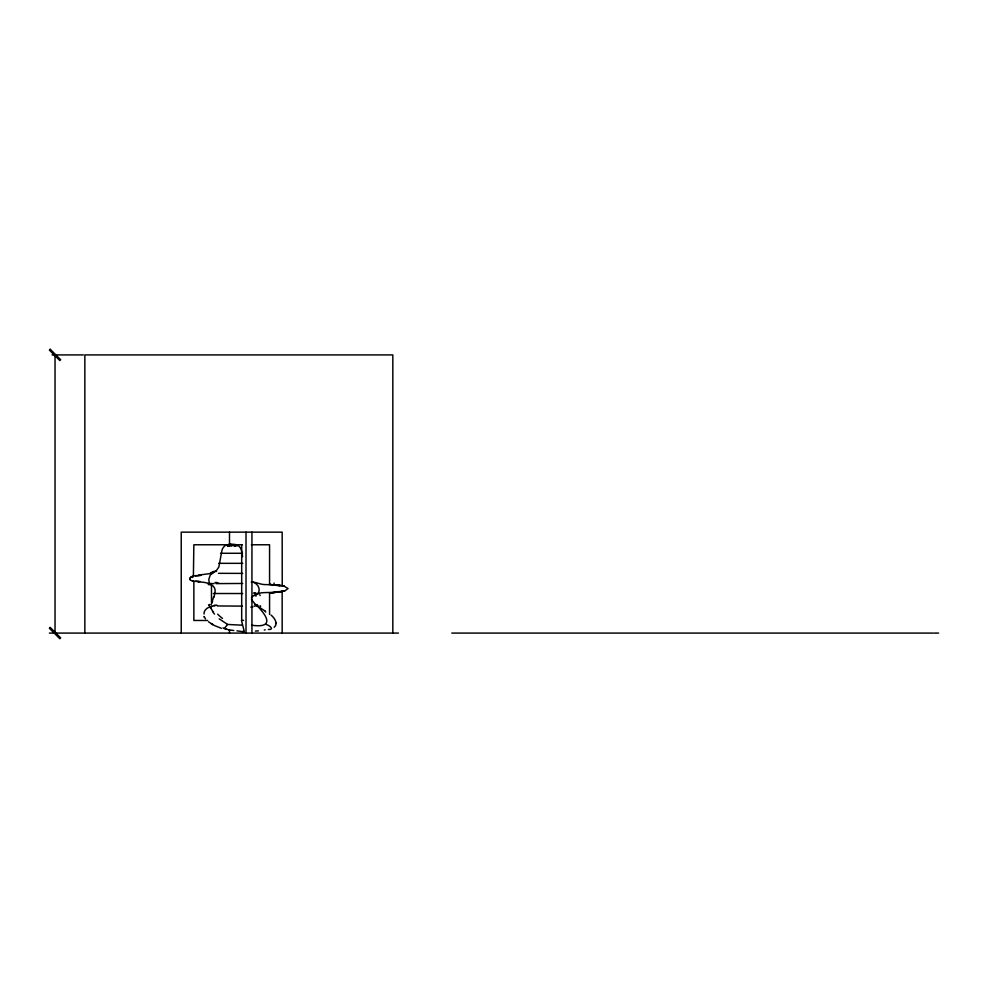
<?xml version="1.0" encoding="UTF-8"?>
<svg xmlns="http://www.w3.org/2000/svg" width="988" height="988" viewBox="0 0 988 988"><rect width="100%" height="100%" fill="white"/><g stroke="black" fill="none" stroke-linecap="round" stroke-linejoin="round"><path stroke-width="1.48" d="M274.195 627.281C278.579 623.712 274.306 617.636 270.996 615.067M208.517 584.365L209.407 583.463L214.1 583.624M214.68 593.751C217.693 583.908 205.356 581.895 198.193 581.981M214.557 594.467L213.988 597.234M244.345 631.789L241.48 620.476L243.579 620.353M251.434 597.888C256.831 590.429 268.23 593.553 276.183 591.898M212.593 601.47L211.271 604.36M251.57 625.219C274.219 628.454 267.674 616.438 257.115 605.768M266.192 624.49C268.897 624.996 275.282 629.887 268.353 629.504M192.351 577.511L193.166 576.659M257.917 593.516C261.462 588.737 256.868 582.377 251.458 581.759M224.906 545.821A8.744 7.571 -90 0 0 221.67 551.712L218.879 566.939L216.607 570.323L210.259 575.016L208.777 579.487L209.407 583.463M190.289 579.66L189.943 578.326L191.166 576.93A6.681 6.681 0 0 1 192.364 576.276L193.858 575.757M190.746 577.264L190.82 577.214A2.174 2.174 0 0 0 189.992 579.771M242.196 625.182L227.648 624.453L224.202 628.59L228.784 629.788M193.389 576.498L193.858 544.771L242.282 544.771M214.828 605.977C210.419 605.73 203.553 608.843 204.034 614.017M227.759 544.771L227.302 544.944A10.028 8.682 90 0 0 226.758 545.178M284.593 591.071L288.076 588.539L283.791 586.008M227.203 544.771L231.772 544.129L236.231 544.771M211.148 572.41L213.939 572.114M228.981 544.425L230.661 544.166M282.123 591.614L279.061 592.133M265.142 629.838L264.29 630.011M194.105 575.732L201.095 575.399M211.42 573.398L201.243 574.744M281.852 591.516L272.836 592.504M283.42 591.256L284.556 591.083L277.035 591.849M283.21 591.281L281.185 591.503M209.975 604.458L209.851 604.471A49.437 7.126 -36.8 0 1 209.407 604.582L208.542 604.952L210.098 606.521M198.971 574.967L201.07 574.757M258.411 630.85L255.386 631.11M275.232 592.565L273.701 592.701M273.491 592.726L269.563 592.812L269.563 614.388M272.614 592.8L269.563 593.072M282.16 591.442L282.173 633.086M200.008 581.463L195.957 581.438M216.063 583.612L242.727 583.463M52.055 354.914L83.35 354.914M251.372 544.771L269.563 544.771L269.563 584.365L283.655 585.97M220.596 553.28L242.566 553.28M218.681 563.333L242.789 563.333M242.678 573.398L218.434 573.324M213.285 593.516L242.678 593.529M207.653 620.476L193.858 620.476L193.858 581.265L195.13 581.389M49.4 633.086L398.46 633.086M451.8 633.086L932.956 633.086M934.043 633.086L938.6 633.086M251.372 582.13C258.3 582.228 259.424 584.933 267.587 584.612M242.468 606.113L217.385 605.953M279.172 585.439L280.086 585.476M209.345 584.575L208.629 584.501M236.935 630.85L243.925 631.838M254.04 606.089L255.237 606.175M269.798 584.76L277.48 585.279M269.255 584.723L268.156 584.649M211.049 584.698L209.827 584.6M269.563 584.056L270.206 584.118M280.79 585.563L281.642 585.662M276.121 584.674L280.147 585.229M233.786 630.517L229.018 629.838M255.324 604.533L257.065 604.792M282.235 585.662L282.173 532.149L181.236 532.149L181.236 633.086M234.613 544.462L235.132 544.598A11.992 10.386 -90 0 1 236.663 545.178M193.364 581.327L192.993 581.228A10.102 10.102 0 0 1 191.845 580.821L191.635 580.722A4.125 4.125 0 0 1 190.474 579.931M208.666 584.526L208.715 584.538A11.868 1.371 -37.8 0 1 208.925 584.081M221.398 628.319L214.408 625.528L208.48 621.798M226.783 629.381L225.338 628.862M223.757 628.22L223.016 627.886M193.833 581.253L193.179 580.882M227.648 624.453L219.2 618.846M257.683 605.076L258.164 606.521L265.179 611.115M255.163 604.224L251.446 599.494M214.507 614.104L212.568 611.486M205.492 618.846L204.034 616.475L204.405 617.253M265.303 611.276L265.735 612.066M243.307 630.986L243.344 631.048A15.475 5.298 90 0 0 243.493 631.283M242.566 556.738L241.714 551.712A8.744 7.571 -90 0 0 238.516 545.821M276.084 622.848L276.121 623.49M392.829 633.086L392.829 354.914L84.845 354.914L84.845 633.086M251.94 532.149L251.94 633.086M246.012 532.149L246.012 633.086M241.69 544.771L241.69 620.476M229.5 532.149L229.5 544.771M229.5 630.085L229.5 633.086M211.481 585.439L211.481 602.347M55.032 354.914L55.032 633.086M231.723 545.487A9.46 2.149 0 0 1 237.367 545.895M234.576 545.833A9.46 1.371 -7.3 0 1 235.687 545.845M233.921 545.672A9.46 1.074 -11.4 0 1 235.539 545.524M227.487 546.352A9.46 1.717 -3.7 0 1 231.674 545.919M227.734 545.845A9.46 1.371 7.3 0 1 228.833 545.833M227.882 545.524A9.46 1.074 11.4 0 1 229.5 545.672M210.74 573.386A18.278 1.297 -3.9 0 1 212.581 573.164M210.864 573.299A9.213 1.84 7.1 0 1 211.753 572.929M213.124 571.472A26.651 7.422 5.4 0 1 216.545 571.41M274.293 583.13A36.68 3.915 -2.8 0 1 273.849 583.291M216.792 582.475A23.761 7.534 -6.7 0 1 215.051 582.512M283.124 585.711A6.484 1.112 0.8 0 1 284.149 585.921M258.905 593.566A27.479 1.964 -3.5 0 1 255.867 593.874M253.496 592.961A10.485 1.074 18.9 0 1 254.719 593.467M256.448 595.789A38.223 8.719 4.3 0 1 255.003 595.838M256.991 606.014A39.779 31.406 -88.3 0 1 255.015 604.508M260.054 605.73A11.868 2.161 -2.1 0 1 260.573 606.447M211.803 606.175A33.728 14.203 -87.1 0 1 210.493 608.25M213.099 611.72A39.569 10.819 35.1 0 1 210.395 606.681M213.606 596.913A14.684 5.125 -81.1 0 1 212.358 600.778M256.263 605.521A24.045 5.644 -37.7 0 1 257.189 605.508M195.599 575.905A10.102 0.988 -4.4 0 1 199.502 575.485M198.502 581.438A11.053 0.988 4.5 0 1 195.55 581.129M211.988 573.213A14.697 2.087 32.2 0 1 211.556 572.645M208.394 584.279A35.16 2.594 17.6 0 1 208.295 584.13M218.706 583.155A48.437 4.483 -8.7 0 1 217.582 583.204M276.862 585.551A20.834 2.458 2.3 0 1 279.876 585.785M259.721 594.801A47.288 4.125 8.8 0 1 260.116 595.566M255.843 592.936A16.759 1.433 19.7 0 1 254.793 592.677M222.485 618.426A40.607 16.401 21.8 0 1 217.681 614.178M214.186 605.274A17.512 7.879 10.8 0 1 216.952 605.187M250.791 607.089A18.599 5.101 -6.4 0 1 252.817 607.064M50.24 349.27L49.4 350.11L59.836 360.546L60.663 359.706L50.24 349.27M50.24 627.454L49.4 628.294L59.836 638.73L60.663 637.89L50.24 627.454M212.605 624.564L211.444 623.885L212.605 624.564"/></g></svg>
